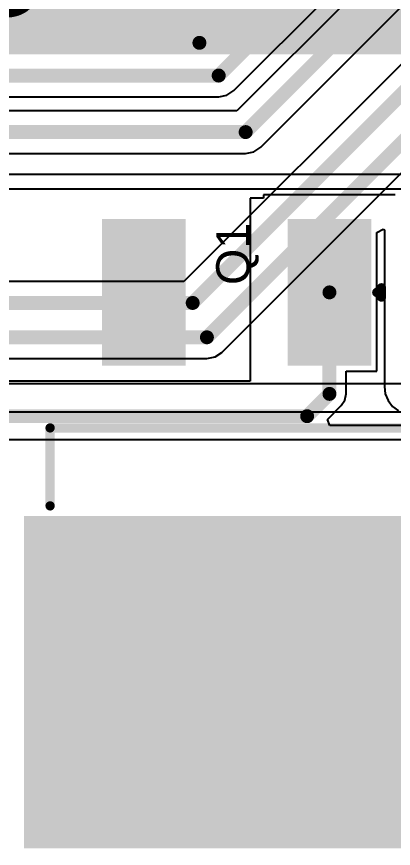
# Model space of a CAD drawing. Header units: inches. Extents: x 0 to 5379, y 0 to 5429.
# Drawn here: x 226 to 236.31, y 45.2 to 67.96 of the extents above; entities that cross this region are included whole.
import ezdxf

# ---------------------------------------------------------------- set-up
doc = ezdxf.new("R2010")
doc.units = ezdxf.units.IN
for name, color, linetype in [('Bottom Layer', 5, 'Continuous'), ('Bottom Solder', 6, 'Continuous'), ('PWR', 156, 'Continuous'), ('SIG 01', 90, 'Continuous'), ('Top Layer', 1, 'Continuous'), ('Top Overlay', 2, 'Continuous'), ('Top Paste', 8, 'Continuous'), ('Top Solder', 216, 'Continuous')]:
    doc.layers.add(name, color=color, linetype=linetype)
doc.styles.add('Arial', font='', dxfattribs={"height": 0.2})
doc.styles.add('Arial_Bold', font='', dxfattribs={"height": 0.2})
doc.styles.get('Arial').set_extended_font_data('Arial')
doc.styles.get('Arial_Bold').set_extended_font_data('Arial', bold=True)

# ---------------------------------------------------------------- blocks, each defined once
blk = doc.blocks.new('TO_263_16')
at = {"layer": 'Top Layer'}
for points in [[(-5.715, 9.78), (5.715, 9.78), (5.715, 0.89), (-5.715, 0.89)], [(-3.58, -3.43), (-1.5, -3.43), (-1.5, -7.24), (-3.58, -7.24)], [(1.5, -3.43), (3.58, -3.43), (3.58, -7.24), (1.5, -7.24)]]:
    blk.add_hatch(color=1, dxfattribs=at).paths.add_polyline_path(points)
at = {"layer": 'Top Paste'}
for points in [[(-5.715, 9.78), (5.715, 9.78), (5.715, 0.89), (-5.715, 0.89)], [(-3.58, -3.43), (-1.5, -3.43), (-1.5, -7.24), (-3.58, -7.24)], [(1.5, -3.43), (3.58, -3.43), (3.58, -7.24), (1.5, -7.24)]]:
    blk.add_hatch(color=8, dxfattribs=at).paths.add_polyline_path(points)
at = {"layer": 'Top Solder'}
for points in [[(-5.817, 9.882), (5.817, 9.882), (5.817, 0.788), (-5.817, 0.788)], [(-3.682, -3.328), (-1.398, -3.328), (-1.398, -7.342), (-3.682, -7.342)], [(1.398, -3.328), (3.682, -3.328), (3.682, -7.342), (1.398, -7.342)]]:
    blk.add_hatch(color=216, dxfattribs=at).paths.add_polyline_path(points)
at = {"layer": 'Top Overlay'}
for points in [[(-5.207, 0.508, 0.254, 0.254, 0), (-5.207, -1.626, 0.254, 0.254, 0)], [(5.105, 0.508, 0.254, 0.254, 0), (5.105, -1.626, 0.254, 0.254, 0)], [(5.105, -1.626, 0.254, 0.254, 0), (-5.207, -1.626, 0.254, 0.254, 0)], [(-3.835, -5.334, 0.254, 0.254, 0), (-3.962, -5.207, 0.254, 0.254, 0)], [(-3.962, -5.207, 0.254, 0.254, 0), (-3.962, -5.461, 0.254, 0.254, 0)], [(-3.835, -5.334, 0.254, 0.254, 0), (-3.962, -5.461, 0.254, 0.254, 0)]]:
    blk.add_lwpolyline(points, format="xyseb", dxfattribs=at)
for points in [[(-5.27, 0.508, 0.127, 0.127, 1), (-5.144, 0.508, 0.127, 0.127, 1)], [(5.042, 0.508, 0.127, 0.127, 1), (5.169, 0.508, 0.127, 0.127, 1)], [(-5.27, -1.626, 0.127, 0.127, 1), (-5.144, -1.626, 0.127, 0.127, 1)], [(-5.27, -1.626, 0.127, 0.127, 1), (-5.144, -1.626, 0.127, 0.127, 1)], [(5.042, -1.626, 0.127, 0.127, 1), (5.169, -1.626, 0.127, 0.127, 1)], [(5.042, -1.626, 0.127, 0.127, 1), (5.169, -1.626, 0.127, 0.127, 1)], [(-4.026, -5.207, 0.127, 0.127, 1), (-3.899, -5.207, 0.127, 0.127, 1)], [(-4.026, -5.207, 0.127, 0.127, 1), (-3.899, -5.207, 0.127, 0.127, 1)], [(-3.899, -5.334, 0.127, 0.127, 1), (-3.772, -5.334, 0.127, 0.127, 1)], [(-3.899, -5.334, 0.127, 0.127, 1), (-3.772, -5.334, 0.127, 0.127, 1)], [(-4.026, -5.461, 0.127, 0.127, 1), (-3.899, -5.461, 0.127, 0.127, 1)], [(-4.026, -5.461, 0.127, 0.127, 1), (-3.899, -5.461, 0.127, 0.127, 1)]]:
    blk.add_lwpolyline(points, format="xyseb", close=True, dxfattribs=at)

msp = doc.modelspace()

# ---------------------------------------------------------------- hatches: boundary and pattern name
at = {"layer": 'Bottom Solder'}
msp.add_hatch(color=6, dxfattribs=at).paths.add_polyline_path([(191.321, 66.929), (348.971, 66.929), (348.971, 71.631), (191.321, 71.631)])

# ---------------------------------------------------------------- linework, layer by layer
at = {"layer": 'Bottom Layer'}
for p, q in [((236.042, 57.912), (201.893, 57.912)), ((258.394, 57.912), (236.042, 57.912)), ((201.893, 57.143), (236.042, 57.143)), ((236.042, 57.143), (258.394, 57.143))]:
    msp.add_line(p, q, dxfattribs=at)
at = {"layer": 'PWR'}
for p, q in [((236.931, 63.64), (219.992, 63.64)), ((219.992, 63.251), (236.931, 63.251))]:
    msp.add_line(p, q, dxfattribs=at)
at = {"layer": 'SIG 01'}
for p, q in [((238.033, 71.39), (232.028, 65.385)), ((232.682, 64.391), (239.028, 70.737)), ((231.944, 65.939), (236.499, 70.494)), ((239.24, 69.371), (230.578, 60.71)), ((231.532, 65.768), (231.755, 65.812)), ((231.755, 65.812), (231.944, 65.939)), ((152.984, 65.768), (231.532, 65.768)), ((232.028, 65.385), (179.683, 65.385)), ((179.683, 64.22), (232.269, 64.22)), ((231.621, 58.775), (237.041, 64.195)), ((232.269, 64.22), (232.492, 64.264)), ((232.492, 64.264), (232.682, 64.391)), ((230.578, 60.71), (220.037, 60.71)), ((231.432, 58.649), (231.621, 58.775)), ((211.353, 58.605), (231.209, 58.605)), ((231.209, 58.605), (231.432, 58.649))]:
    msp.add_line(p, q, dxfattribs=at)
for points in [[(231.004, 67.246, 0.381, 0.381, 0), (235.132, 71.374, 0.381, 0.381, 0)], [(232.269, 64.803, 0.381, 0.381, 0), (238.616, 71.149, 0.381, 0.381, 0)], [(231.532, 66.351, 0.381, 0.381, 0), (236.087, 70.906, 0.381, 0.381, 0)], [(230.82, 60.127, 0.381, 0.381, 0), (239.823, 69.13, 0.381, 0.381, 0)], [(231.209, 59.187, 0.381, 0.381, 0), (240.763, 68.741, 0.381, 0.381, 0)], [(152.34, 67.246, 0.381, 0.381, 0), (231.004, 67.246, 0.381, 0.381, 0)], [(152.743, 66.351, 0.381, 0.381, 0), (231.532, 66.351, 0.381, 0.381, 0)], [(179.33, 64.803, 0.381, 0.381, 0), (232.269, 64.803, 0.381, 0.381, 0)], [(211.742, 60.127, 0.381, 0.381, 0), (230.82, 60.127, 0.381, 0.381, 0)], [(211.353, 59.187, 0.381, 0.381, 0), (231.209, 59.187, 0.381, 0.381, 0)]]:
    msp.add_lwpolyline(points, format="xyseb", dxfattribs=at)
for points in [[(230.909, 67.246, 0.191, 0.191, 1), (231.099, 67.246, 0.191, 0.191, 1)], [(230.909, 67.246, 0.191, 0.191, 1), (231.099, 67.246, 0.191, 0.191, 1)], [(231.436, 66.351, 0.191, 0.191, 1), (231.627, 66.351, 0.191, 0.191, 1)], [(231.436, 66.351, 0.191, 0.191, 1), (231.627, 66.351, 0.191, 0.191, 1)], [(232.174, 64.803, 0.191, 0.191, 1), (232.365, 64.803, 0.191, 0.191, 1)], [(232.174, 64.803, 0.191, 0.191, 1), (232.365, 64.803, 0.191, 0.191, 1)], [(230.725, 60.127, 0.191, 0.191, 1), (230.915, 60.127, 0.191, 0.191, 1)], [(230.725, 60.127, 0.191, 0.191, 1), (230.915, 60.127, 0.191, 0.191, 1)], [(231.114, 59.187, 0.191, 0.191, 1), (231.304, 59.187, 0.191, 0.191, 1)], [(231.114, 59.187, 0.191, 0.191, 1), (231.304, 59.187, 0.191, 0.191, 1)]]:
    msp.add_lwpolyline(points, format="xyseb", close=True, dxfattribs=at)
at = {"layer": 'Top Layer'}
for p, q in [((236.365, 63.083), (232.761, 63.083)), ((232.761, 63.083), (232.761, 62.992)), ((232.761, 62.992), (232.389, 62.992)), ((232.389, 62.992), (232.389, 57.988)), ((235.857, 62.053), (236.035, 62.146)), ((236.035, 62.146), (236.066, 62.125)), ((235.857, 58.257), (235.857, 62.053)), ((236.066, 62.125), (236.066, 57.84)), ((235.016, 57.638), (235.016, 58.257)), ((235.016, 58.257), (235.857, 58.257)), ((232.389, 57.988), (224.056, 57.988)), ((236.066, 57.84), (236.092, 57.641)), ((234.982, 57.465), (235.016, 57.638)), ((236.092, 57.641), (236.169, 57.456)), ((234.883, 57.318), (234.982, 57.465)), ((236.169, 57.456), (236.291, 57.297)), ((234.506, 56.941), (234.883, 57.318)), ((234.883, 57.318), (234.883, 57.318)), ((236.291, 57.297), (236.45, 57.174)), ((234.574, 56.776), (234.506, 56.941)), ((237.738, 56.776), (234.574, 56.776)), ((222.074, 56.388), (237.738, 56.388))]:
    msp.add_line(p, q, dxfattribs=at)
for points in [[(234.563, 57.638, 0.381, 0.381, 0), (234.563, 60.416, 0.381, 0.381, 0)], [(233.952, 57.028, 0.381, 0.381, 0), (234.563, 57.638, 0.381, 0.381, 0)], [(222.684, 57.028, 0.381, 0.381, 0), (233.952, 57.028, 0.381, 0.381, 0)]]:
    msp.add_lwpolyline(points, format="xyseb", dxfattribs=at)
for points in [[(234.468, 60.416, 0.191, 0.191, 1), (234.658, 60.416, 0.191, 0.191, 1)], [(234.468, 57.638, 0.191, 0.191, 1), (234.658, 57.638, 0.191, 0.191, 1)], [(234.468, 57.638, 0.191, 0.191, 1), (234.658, 57.638, 0.191, 0.191, 1)], [(233.857, 57.028, 0.191, 0.191, 1), (234.047, 57.028, 0.191, 0.191, 1)], [(233.857, 57.028, 0.191, 0.191, 1), (234.047, 57.028, 0.191, 0.191, 1)]]:
    msp.add_lwpolyline(points, format="xyseb", close=True, dxfattribs=at)

# ---------------------------------------------------------------- block references
at = {"rotation": 180}
msp.add_blockref('TO_263_16', (232.023, 55.081), dxfattribs=at)

# ---------------------------------------------------------------- texts
at = {"layer": 'Top Overlay'}
for s, height, style, p in [('GND', 1.8, 'Arial_Bold', (226.566, 67.831)), ('Q1', 0.9144, 'Arial', (232.378, 60.618))]:
    msp.add_text(s, height=height, rotation=90, dxfattribs=dict(at, style=style)).set_placement(p)

doc.saveas('drawing.dxf')
